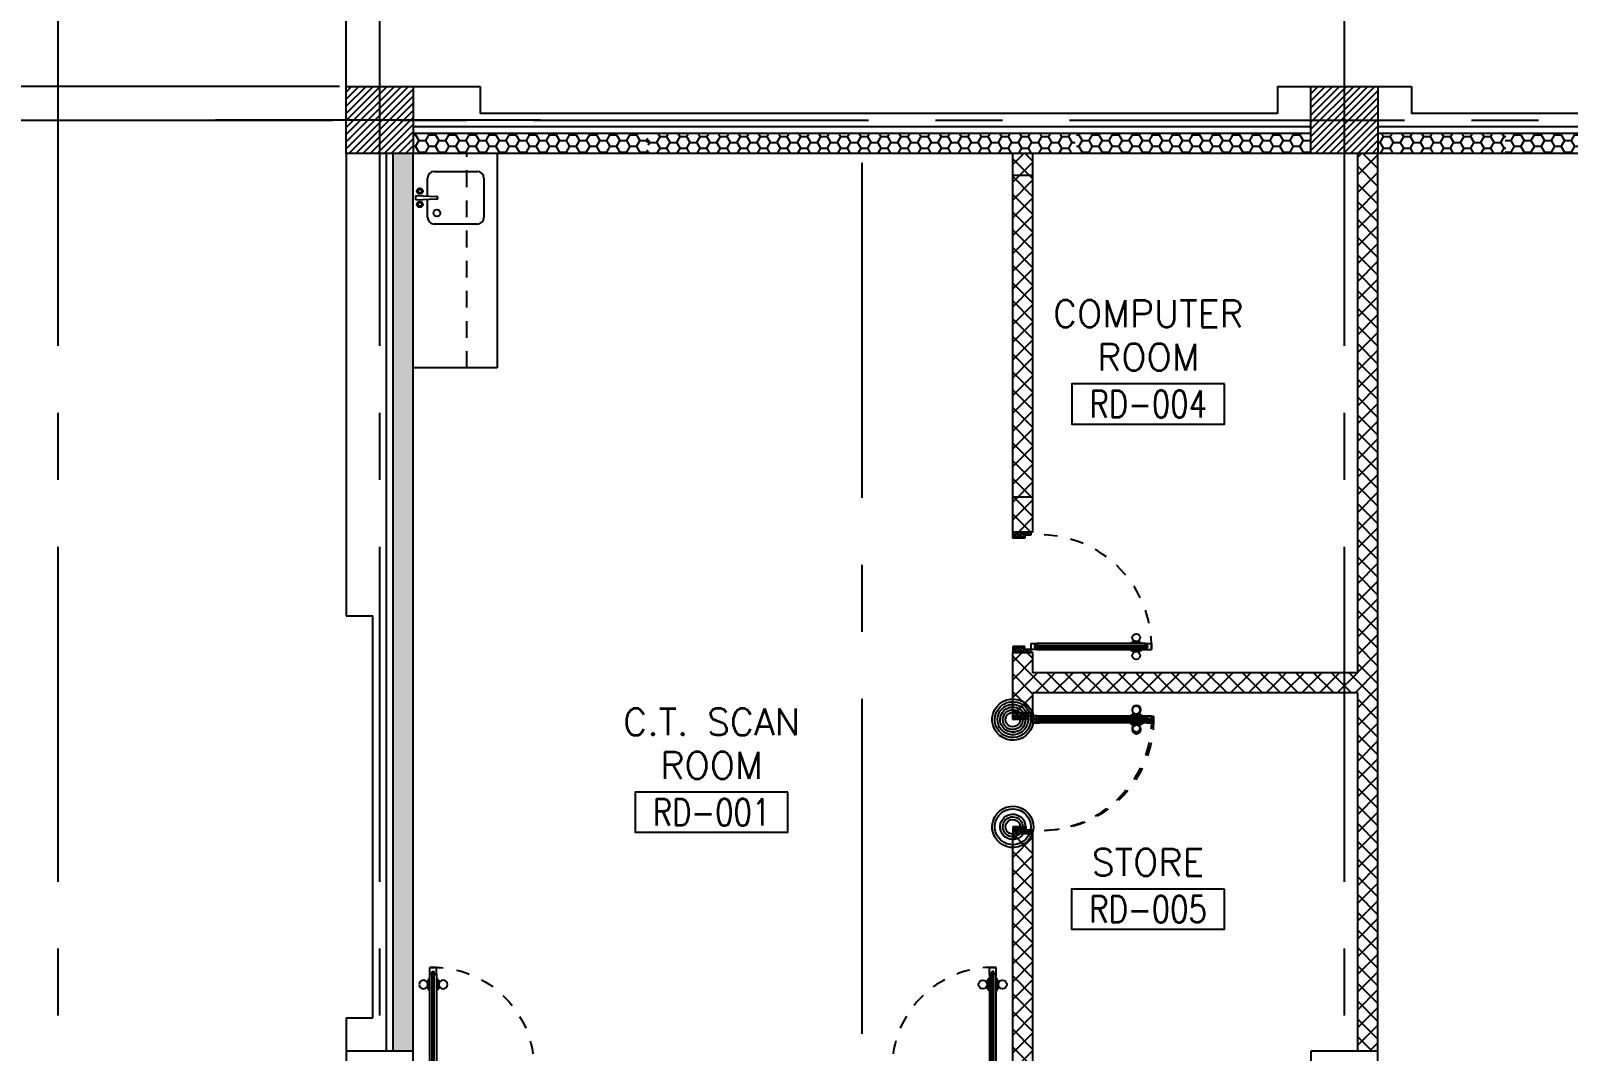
# Model space of a CAD drawing. Extents: x 417819.9 to 417911.9, y 43448 to 43539.2.
# Drawn here: x 417828.85 to 417840.33, y 43518.74 to 43526.36 of the extents above; entities that cross this region are included whole.
import ezdxf
from ezdxf.enums import TextEntityAlignment as Align

# ---------------------------------------------------------------- set-up
doc = ezdxf.new("R2010")
doc.units = 0
doc.header["$MEASUREMENT"] = 0
doc.header["$PDMODE"] = 3
doc.header["$PDSIZE"] = 0.1
for name, pattern in [('CENTERX2', [4, 2.5, -0.5, 0.5, -0.5]), ('HIDDEN', [0.375, 0.25, -0.125]), ('HIDDEN2', [0.1875, 0.125, -0.0625])]:
    doc.linetypes.add(name, pattern=pattern)
doc.layers.get('0').update_dxf_attribs({"linetype": 'CONTINUOUS'})
doc.layers.get('DEFPOINTS').update_dxf_attribs({"linetype": 'CONTINUOUS'})
for name, color, linetype in [('A-JEERI', 3, 'CONTINUOUS'), ('AX-DIM', 4, 'CONTINUOUS'), ('AXES', 11, 'CENTERX2'), ('COL', 2, 'CONTINUOUS'), ('DOOR', 4, 'CONTINUOUS'), ('HAT', 8, 'CONTINUOUS'), ('INSUL', 7, 'CONTINUOUS'), ('Locker', 7, 'CONTINUOUS'), ('ME-FIX', 3, 'CONTINUOUS'), ('RM-BOX', 2, 'CONTINUOUS'), ('RM-NAME', 2, 'CONTINUOUS'), ('RM-NO', 2, 'CONTINUOUS'), ('WALL', 2, 'CONTINUOUS'), ('WallType', 11, 'CONTINUOUS'), ('WallType2', 3, 'CONTINUOUS'), ('WIN', 7, 'CONTINUOUS')]:
    doc.layers.add(name, color=color, linetype=linetype)
doc.styles.add('ROMANS', font='ROMANS.shx', dxfattribs={"width": 0.6})
doc.dimstyles.new('STANDARD in', dxfattribs={"dimtxt": 0.2, "dimasz": 0.1, "dimexe": 0.07, "dimexo": 0.05, "dimgap": 0.1, "dimtad": 1, "dimdec": 0, "dimlfac": 1000, "dimzin": 0, "dimdsep": 46, "dimtxsty": 'ROMANS', "dimblk": 'ARCHTICK', "dimcen": 0.05, "dimdle": 0.05, "dimclrd": 4, "dimclre": 4, "dimclrt": 2, "dimadec": 0, "dimazin": 0, "dimtfac": 1, "dimtdec": 0, "dimtmove": 2, "dimatfit": 3, "dimfxl": 0, "dimtolj": 1, "dimtzin": 0, "dimarcsym": 0})
pattern_1 = [(45, (0, 0), (-0.066291260736, 0.066291260736), []), (135, (0, 0), (-0.066291260736, -0.066291260736), [])]
pattern_2 = [(0, (0, 86992.568644), (0.075, -0.04330127), [0.05, -0.1]), (240, (0, 86992.568644), (-0.074999999836, -0.043301270284), [0.05, -0.1]), (300, (0, 86992.568644), (1.64e-10, -0.086602540284), [-0.1, 0.05])]
pattern_3 = [(0, (0, 0), (0.075, 0.04330127), [0.05, -0.1]), (120, (0, 0), (-0.074999999836, 0.043301270284), [0.05, -0.1]), (60, (0, 0), (1.64e-10, 0.086602540284), [-0.1, 0.05])]

# ---------------------------------------------------------------- blocks, each defined once
blk = doc.blocks.new('_ARCHTICK')
at = {"color": 0, "linetype": 'ByBlock', "const_width": 0.15}
blk.add_lwpolyline([(-0.5, -0.5), (0.5, 0.5)], dxfattribs=at)
blk = doc.blocks.new('*D477')
at = {"layer": 'AX-DIM', "color": 4, "lineweight": -2}
for p, q in [((417831.157, 43537.937), (417906.573, 43537.937)), ((417831.207, 43525.809), (417831.207, 43538.007)), ((417906.523, 43536.567), (417906.523, 43538.007))]:
    blk.add_line(p, q, dxfattribs=at)
at = {"layer": 'DEFPOINTS', "color": 0}
for p in [(417906.523, 43537.937), (417906.523, 43536.517), (417831.207, 43525.759)]:
    blk.add_point(p, dxfattribs=at)
at = {"layer": 'AX-DIM', "color": 4, "lineweight": -2, "xscale": 0.1, "yscale": 0.1, "zscale": 0.1, "rotation": 180}
blk.add_blockref('_ARCHTICK', (417831.207, 43537.937), dxfattribs=at)
at = {"layer": 'AX-DIM', "color": 4, "lineweight": -2, "xscale": 0.1, "yscale": 0.1, "zscale": 0.1}
blk.add_blockref('_ARCHTICK', (417906.523, 43537.937), dxfattribs=at)
at = {"layer": 'AX-DIM', "color": 2, "insert": (417869.829, 43538.16), "char_height": 0.2, "attachment_point": 5, "style": 'ROMANS'}
blk.add_mtext('\\A1;75316', dxfattribs=at)
blk = doc.blocks.new('*D138')
at = {"layer": 'AX-DIM', "color": 4, "lineweight": -2}
for p, q in [((417821.305, 43466.574), (417821.305, 43525.994)), ((417831.157, 43525.944), (417821.235, 43525.944)), ((417831.157, 43466.624), (417821.235, 43466.624))]:
    blk.add_line(p, q, dxfattribs=at)
at = {"layer": 'DEFPOINTS', "color": 0}
for p in [(417821.305, 43525.944), (417831.207, 43525.944), (417831.207, 43466.624)]:
    blk.add_point(p, dxfattribs=at)
at = {"layer": 'AX-DIM', "color": 4, "lineweight": -2, "xscale": 0.1, "yscale": 0.1, "zscale": 0.1}
for p, rotation in [((417821.305, 43525.944), 90), ((417821.305, 43466.624), 270)]:
    blk.add_blockref('_ARCHTICK', p, dxfattribs=dict(at, rotation=rotation))
at = {"layer": 'AX-DIM', "color": 2, "insert": (417821.105, 43496.284), "char_height": 0.2, "attachment_point": 5, "rotation": 90, "style": 'ROMANS'}
blk.add_mtext('\\A1;59320', dxfattribs=at)
blk = doc.blocks.new('*D499')
at = {"layer": 'AX-DIM', "color": 4, "lineweight": -2}
for p, q in [((417825.932, 43537.937), (417831.257, 43537.937)), ((417825.982, 43522.464), (417825.982, 43538.007)), ((417831.207, 43525.809), (417831.207, 43538.007))]:
    blk.add_line(p, q, dxfattribs=at)
at = {"layer": 'DEFPOINTS', "color": 0}
for p in [(417831.207, 43537.937), (417831.207, 43525.759), (417825.982, 43522.414)]:
    blk.add_point(p, dxfattribs=at)
at = {"layer": 'AX-DIM', "color": 4, "lineweight": -2, "xscale": 0.1, "yscale": 0.1, "zscale": 0.1, "rotation": 180}
blk.add_blockref('_ARCHTICK', (417825.982, 43537.937), dxfattribs=at)
at = {"layer": 'AX-DIM', "color": 4, "lineweight": -2, "xscale": 0.1, "yscale": 0.1, "zscale": 0.1}
blk.add_blockref('_ARCHTICK', (417831.207, 43537.937), dxfattribs=at)
at = {"layer": 'AX-DIM', "color": 2, "insert": (417828.594, 43538.137), "char_height": 0.2, "attachment_point": 5, "style": 'ROMANS'}
blk.add_mtext('\\A1;5225', dxfattribs=at)
blk = doc.blocks.new('A$C09EF76E8')
at = {"layer": 'DOOR', "color": 0, "linetype": 'ByBlock'}
for p, q in [((777, 950), (727, 950)), ((727, 950), (777, 950)), ((727, 900), (727, 950)), ((760, 920), (744, 920)), ((744, 900), (744, 920)), ((760, 900), (760, 920)), ((777, 900), (777, 950)), ((719, 855), (710, 855)), ((710, 855), (710, 790)), ((727, 868), (719, 868)), ((719, 778), (719, 868)), ((719, 855), (719, 790)), ((744, 900), (727, 900)), ((777, 900), (760, 900)), ((777, 868), (784, 868)), ((784, 778), (784, 868)), ((784, 855), (793, 855)), ((784, 855), (784, 790)), ((793, 855), (793, 790)), ((719, 790), (710, 790)), ((727, 778), (719, 778)), ((777, 778), (784, 778)), ((784, 790), (793, 790)), ((2, 0), (2, 150)), ((2, 150), (27, 150)), ((2, 150), (2, 0)), ((27, 150), (27, 100)), ((727, 150), (727, 200)), ((727, 200), (744, 200)), ((727, 150), (777, 150)), ((744, 200), (744, 180)), ((744, 180), (760, 180)), ((760, 180), (760, 200)), ((760, 200), (777, 200)), ((777, 200), (777, 150)), ((777, 150), (777, 100)), ((802, 150), (777, 150)), ((802, 150), (802, 0)), ((27, 100), (52, 100)), ((52, 100), (52, 0)), ((777, 100), (752, 100)), ((752, 100), (752, 0)), ((52, 0), (2, 0)), ((752, 0), (802, 0))]:
    blk.add_line(p, q, dxfattribs=at)
at = {"layer": 'DOOR', "linetype": 'ByBlock'}
for p, q in [((727, 900), (727, 200)), ((744, 200), (744, 900)), ((760, 200), (760, 900)), ((777, 200), (777, 900)), ((802, 0), (802, 150))]:
    blk.add_line(p, q, dxfattribs=at)
at = {"layer": 'DOOR', "color": 9, "linetype": 'ByBlock'}
for p, q in [((52, 0), (2, 114)), ((52, 0), (2, 40)), ((52, 0), (38, 100)), ((752, 0), (802, 114)), ((752, 0), (765, 100)), ((752, 0), (802, 40))]:
    blk.add_line(p, q, dxfattribs=at)
at = {"layer": 'DOOR', "color": 0, "linetype": 'ByBlock'}
for centre in [(678, 823), (825, 823)]:
    blk.add_circle(centre, 32.4, dxfattribs=at)
at = {"layer": 'DOOR', "linetype": 'HIDDEN', "ltscale": 0.5}
blk.add_arc((752, 199), 752, 88.0938, 183.7249, dxfattribs=at)
at = {"layer": 'DOOR', "color": 9, "linetype": 'ByBlock'}
for centre, radius, start, end in [((52, 0), 154, 103.7142, 108.8947), ((52, 0), 134, 100.72, 111.8402), ((752, 0), 134, 68.1598, 79.28), ((752, 0), 154, 71.1053, 76.2858), ((52, 0), 94.4, 90, 121.9818), ((52, 0), 74.4, 90, 132.2236), ((52, 0), 54.4, 90, 156.7926), ((52, 0), 34.4, 90, 180), ((52, 0), 14.4, 90, 180), ((752, 0), 94.4, 58.0182, 90), ((752, 0), 74.4, 47.7764, 90), ((752, 0), 54.4, 23.2074, 90), ((752, 0), 34.4, 0, 90), ((752, 0), 14.4, 0, 90), ((752, 0), 114, 64.0838, 77.3774)]:
    blk.add_arc(centre, radius, start, end, dxfattribs=at)
blk = doc.blocks.new('COL50')
at = {"layer": 'COL'}
blk.add_lwpolyline([(-250, 250), (-250, -250), (250, -250), (250, 250)], close=True, dxfattribs=at)
blk = doc.blocks.new('*X110')
at = {"color": 0}
for p, q in [((24139, 69535), (24605, 70001)), ((24139, 69589), (24552, 70001)), ((24139, 69642), (24499, 70001)), ((24139, 69695), (24446, 70001)), ((24139, 69748), (24393, 70001)), ((24139, 69801), (24340, 70001)), ((24139, 69854), (24287, 70001)), ((24139, 69907), (24234, 70001)), ((24139, 69960), (24180, 70001)), ((24158, 69501), (24639, 69982)), ((24211, 69501), (24639, 69929)), ((24264, 69501), (24639, 69876)), ((24317, 69501), (24639, 69823)), ((24370, 69501), (24639, 69770)), ((24423, 69501), (24639, 69717)), ((24476, 69501), (24639, 69664)), ((24529, 69501), (24639, 69611)), ((24582, 69501), (24639, 69558)), ((24635, 69501), (24639, 69505))]:
    blk.add_line(p, q, dxfattribs=at)
blk = doc.blocks.new('A$C24ED45A6')
at = {"layer": 'DOOR', "color": 0, "linetype": 'ByBlock'}
for p, q in [((925, 1100), (925, 1150)), ((925, 1150), (975, 1150)), ((975, 1150), (925, 1150)), ((975, 1100), (975, 1150)), ((909, 1055), (909, 990)), ((918, 1055), (909, 1055)), ((918, 978), (918, 1068)), ((925, 1068), (918, 1068)), ((918, 1055), (918, 990)), ((942, 1100), (925, 1100)), ((942, 1100), (942, 1120)), ((958, 1120), (942, 1120)), ((958, 1100), (958, 1120)), ((975, 1100), (958, 1100)), ((975, 1068), (982, 1068)), ((982, 978), (982, 1068)), ((982, 1055), (982, 990)), ((982, 1055), (991, 1055)), ((991, 1055), (991, 990)), ((918, 990), (909, 990)), ((925, 978), (918, 978)), ((975, 978), (982, 978)), ((982, 990), (991, 990)), ((0, 0), (0, 150)), ((0, 150), (25, 150)), ((25, 150), (25, 100)), ((925, 150), (925, 200)), ((925, 200), (942, 200)), ((925, 150), (975, 150)), ((942, 200), (942, 180)), ((942, 180), (958, 180)), ((958, 180), (958, 200)), ((958, 200), (975, 200)), ((975, 200), (975, 150)), ((1000, 150), (975, 150)), ((975, 150), (975, 100)), ((1000, 150), (1000, 0)), ((50, 0), (0, 0)), ((25, 100), (50, 100)), ((50, 100), (50, 0)), ((975, 100), (950, 100)), ((950, 100), (950, 0)), ((950, 0), (1000, 0))]:
    blk.add_line(p, q, dxfattribs=at)
at = {"layer": 'DOOR', "linetype": 'ByBlock'}
for p, q in [((925, 1100), (925, 200)), ((942, 200), (942, 1100)), ((958, 200), (958, 1100)), ((975, 200), (975, 1100))]:
    blk.add_line(p, q, dxfattribs=at)
at = {"layer": 'DOOR', "color": 9, "linetype": 'ByBlock'}
for p, q in [((50, 0), (0, 114)), ((50, 0), (0, 40)), ((50, 0), (37, 100)), ((950, 0), (1000, 114)), ((950, 0), (963, 100)), ((950, 0), (1000, 40))]:
    blk.add_line(p, q, dxfattribs=at)
at = {"layer": 'DOOR', "color": 0, "linetype": 'ByBlock'}
for centre in [(876, 1023), (1024, 1023)]:
    blk.add_circle(centre, 32.4, dxfattribs=at)
at = {"layer": 'DOOR', "linetype": 'HIDDEN', "ltscale": 0.5}
blk.add_arc((950, 222), 928, 88.456, 184.4816, dxfattribs=at)
at = {"layer": 'DOOR', "color": 9, "linetype": 'ByBlock'}
for centre, radius, start, end in [((50, 0), 154, 103.7142, 108.8947), ((50, 0), 134, 100.72, 111.8402), ((950, 0), 134, 68.1598, 79.28), ((950, 0), 154, 71.1053, 76.2858), ((50, 0), 114, 102.6226, 115.9162), ((50, 0), 94.4, 90, 121.9818), ((50, 0), 74.4, 90, 132.2236), ((50, 0), 54.4, 90, 156.7926), ((50, 0), 34.4, 90, 180), ((50, 0), 14.4, 90, 180), ((950, 0), 94.4, 58.0182, 90), ((950, 0), 74.4, 47.7764, 90), ((950, 0), 54.4, 23.2074, 90), ((950, 0), 34.4, 0, 90), ((950, 0), 14.4, 0, 90), ((950, 0), 114, 64.0838, 77.3774)]:
    blk.add_arc(centre, radius, start, end, dxfattribs=at)
at = {"layer": 'WALL'}
blk.add_line((1000, 0), (1000, 150), dxfattribs=at)
blk = doc.blocks.new('RM1')
at = {"layer": 'RM-BOX'}
blk.add_lwpolyline([(570, -200), (-570, -200), (-570, -500), (570, -500)], close=True, dxfattribs=at)
at = {"layer": 'RM-NAME', "style": 'ROMANS'}
for tag, p in [('ROOMNAME1', (0, 324)), ('ROOMNAME2', (0, 0))]:
    blk.add_attdef(tag, text='', height=200, dxfattribs=at).set_placement(p, align=Align.MIDDLE)
at = {"layer": 'RM-NO', "style": 'ROMANS', "width": 0.8}
blk.add_attdef('ROOMNO', text='', height=200, dxfattribs=at).set_placement((0, -350), align=Align.MIDDLE)
blk = doc.blocks.new('*X111')
at = {"color": 0}
for p, q in [((31339, 69523), (31817, 70001)), ((31339, 69576), (31764, 70001)), ((31339, 69629), (31711, 70001)), ((31339, 69682), (31658, 70001)), ((31339, 69735), (31605, 70001)), ((31339, 69788), (31552, 70001)), ((31339, 69841), (31499, 70001)), ((31339, 69894), (31446, 70001)), ((31339, 69947), (31393, 70001)), ((31370, 69501), (31839, 69970)), ((31423, 69501), (31839, 69917)), ((31476, 69501), (31839, 69864)), ((31529, 69501), (31839, 69811)), ((31582, 69501), (31839, 69758)), ((31635, 69501), (31839, 69705)), ((31688, 69501), (31839, 69652)), ((31741, 69501), (31839, 69599)), ((31795, 69501), (31839, 69546))]:
    blk.add_line(p, q, dxfattribs=at)
blk = doc.blocks.new('DOOR90')
at = {"layer": 'DOOR', "color": 7, "linetype": 'ByBlock'}
for p, q in [((-150, 0), (0, 0)), ((-150, 0), (-150, -25)), ((0, -50), (-114, 0)), ((0, -50), (-40, 0)), ((0, -50), (0, 0)), ((-1000, -25), (-1050, -25)), ((-1050, -75), (-1050, -25)), ((-1050, -25), (-1050, -75)), ((-1000, -75), (-1050, -75)), ((-1000, -42), (-1020, -42)), ((-1020, -42), (-1020, -58)), ((-1000, -58), (-1020, -58)), ((-1000, -25), (-1000, -42)), ((-1000, -58), (-1000, -75)), ((-878, -18), (-968, -18)), ((-968, -25), (-968, -18)), ((-968, -75), (-968, -82)), ((-878, -82), (-968, -82)), ((-955, -9), (-890, -9)), ((-955, -18), (-955, -9)), ((-955, -18), (-890, -18)), ((-955, -82), (-890, -82)), ((-955, -82), (-955, -91)), ((-955, -91), (-890, -91)), ((-890, -18), (-890, -9)), ((-890, -82), (-890, -91)), ((-878, -25), (-878, -18)), ((-878, -75), (-878, -82)), ((-200, -25), (-150, -25)), ((-200, -42), (-200, -25)), ((-180, -42), (-200, -42)), ((-200, -58), (-180, -58)), ((-200, -75), (-200, -58)), ((-150, -75), (-200, -75)), ((-180, -58), (-180, -42)), ((-150, -25), (-100, -25)), ((-150, -75), (-150, -25)), ((-100, -25), (-100, -50)), ((0, -50), (-100, -37)), ((-100, -50), (0, -50)), ((-150, -875), (-100, -875)), ((-150, -900), (-150, -875)), ((-150, -900), (0, -900)), ((0, -900), (-150, -900)), ((0, -850), (-114, -900)), ((-100, -875), (-100, -850)), ((0, -850), (-100, -863)), ((-100, -850), (0, -850)), ((0, -850), (-40, -900)), ((0, -850), (0, -900))]:
    blk.add_line(p, q, dxfattribs=at)
at = {"layer": 'DOOR', "linetype": 'ByBlock'}
for p, q in [((-200, -25), (-1000, -25)), ((-200, -42), (-1000, -42)), ((-200, -58), (-1000, -58)), ((-1000, -75), (-200, -75))]:
    blk.add_line(p, q, dxfattribs=at)
at = {"layer": 'DOOR', "color": 7, "linetype": 'ByBlock'}
for centre in [(-923, 24), (-923, -124)]:
    blk.add_circle(centre, 32.4, dxfattribs=at)
for centre, radius, start, end in [((0, -50), 154, 161.1053, 166.2858), ((0, -50), 94.4, 148.0182, 180), ((0, -50), 134, 158.1598, 169.28), ((0, -50), 114, 154.0838, 167.3774), ((0, -50), 74.4, 137.7764, 180), ((0, -50), 54.4, 113.2074, 180), ((0, -50), 34.4, 90, 180), ((0, -50), 14.4, 90, 180), ((0, -850), 154, 193.7142, 198.8947), ((0, -850), 134, 190.72, 201.8402), ((0, -850), 94.4, 180, 211.9818), ((0, -850), 74.4, 180, 222.2236), ((0, -850), 54.4, 180, 246.7926), ((0, -850), 34.4, 180, 270), ((0, -850), 14.4, 180, 270)]:
    blk.add_arc(centre, radius, start, end, dxfattribs=at)
at = {"layer": 'DOOR', "linetype": 'HIDDEN', "ltscale": 0.5}
blk.add_arc((-222, -50), 828, 178.2701, 275.003, dxfattribs=at)
blk = doc.blocks.new('A$C347D0806')
at = {"layer": 'ME-FIX'}
for p, q in [((0.627, 1.6), (0.627, 0)), ((0.107, 1.28), (0.107, 1.417)), ((0.157, 1.467), (0.478, 1.467)), ((0.528, 1.417), (0.528, 1.124)), ((0.019, 1.254), (0.019, 1.287)), ((0.019, 1.287), (0.174, 1.28)), ((0.019, 1.254), (0.174, 1.261)), ((0.107, 1.124), (0.107, 1.261)), ((0.478, 1.074), (0.157, 1.074)), ((0.627, 0), (0, 0))]:
    blk.add_line(p, q, dxfattribs=at)
for centre, radius in [((0.05, 1.32), 0.0217), ((0.05, 1.32), 0.014), ((0.05, 1.221), 0.0217), ((0.05, 1.221), 0.014), ((0.177, 1.156), 0.0255)]:
    blk.add_circle(centre, radius, dxfattribs=at)
for centre, radius, start, end in [((0.157, 1.417), 0.0499, 90, 180), ((0.478, 1.417), 0.0499, 0, 90), ((0.174, 1.27), 0.00997, 270, 90), ((0.157, 1.124), 0.0499, 180, 270), ((0.478, 1.124), 0.0499, 270, 0)]:
    blk.add_arc(centre, radius, start, end, dxfattribs=at)

msp = doc.modelspace()

# ---------------------------------------------------------------- hatches: boundary and pattern name
at = {"layer": 'WallType'}
h = msp.add_hatch(dxfattribs=at)
h.set_pattern_fill('ANSI37', color=256, scale=0.75, style=0)
h.set_pattern_definition(pattern_1)
h.paths.add_polyline_path([(417838.9066, 43525.4443), (417838.7566, 43525.4443), (417838.7566, 43522.1693), (417838.7566, 43521.5693), (417836.3316, 43521.5693), (417836.3316, 43521.7193), (417836.1816, 43521.7193), (417836.1816, 43521.2693), (417836.3166, 43521.2693), (417836.3316, 43521.2693), (417836.3316, 43521.4193), (417838.7566, 43521.4193), (417838.7566, 43518.7443), (417838.9066, 43518.7443)])
h = msp.add_hatch(dxfattribs=at)
h.set_pattern_fill('ANSI37', color=256, scale=0.75, style=0)
h.set_pattern_definition(pattern_1)
h.paths.add_polyline_path([(417836.3316, 43525.4443), (417836.1816, 43525.4443), (417836.1816, 43525.2818), (417836.3316, 43525.2818)])
h = msp.add_hatch(dxfattribs=at)
h.set_pattern_fill('ANSI37', color=256, scale=0.75, style=0)
h.set_pattern_definition(pattern_1)
h.paths.add_polyline_path([(417836.3316, 43525.2818), (417836.1816, 43525.2818), (417836.1816, 43522.8818), (417836.3316, 43522.8818)])
h = msp.add_hatch(dxfattribs=at)
h.set_pattern_fill('ANSI37', color=256, scale=0.75, style=0)
h.set_pattern_definition(pattern_1)
h.paths.add_polyline_path([(417836.3316, 43522.8818), (417836.1816, 43522.8818), (417836.1816, 43522.6193), (417836.3316, 43522.6193)])
h = msp.add_hatch(dxfattribs=at)
h.set_pattern_fill('ANSI37', color=256, scale=0.75, style=0)
h.set_pattern_definition(pattern_1)
h.paths.add_polyline_path([(417836.3316, 43520.3693), (417836.1816, 43520.3693), (417836.1816, 43518.5693), (417836.0816, 43518.5693), (417836.0816, 43518.4193), (417837.3816, 43518.4193), (417837.3816, 43518.5693), (417836.3316, 43518.5693)])
at = {"layer": 'WallType2'}
h = msp.add_hatch(dxfattribs=at)
h.set_pattern_fill('HONEY', color=256, scale=0.4, style=0)
h.set_pattern_definition(pattern_2)
h.paths.add_polyline_path([(417832.6566, 43525.4443), (417831.7066, 43525.4443), (417831.7066, 43525.5943), (417832.6566, 43525.5943)])
h = msp.add_hatch(dxfattribs=at)
h.set_pattern_fill('HONEY', color=256, scale=0.4, style=0)
h.set_pattern_definition(pattern_2)
h.paths.add_polyline_path([(417833.4566, 43525.4443), (417832.6566, 43525.4443), (417832.6566, 43525.5943), (417833.4566, 43525.5943)])
h = msp.add_hatch(dxfattribs=at)
h.set_pattern_fill('HONEY', color=256, scale=0.4, style=0)
h.set_pattern_definition(pattern_3)
h.paths.add_polyline_path([(417834.0948, 43525.5943), (417833.462, 43525.5943), (417833.462, 43525.4443), (417834.0948, 43525.4443)])
h.paths.add_polyline_path([(417836.6471, 43525.5943), (417834.0948, 43525.5943), (417834.0948, 43525.4443), (417836.1816, 43525.4443), (417836.6471, 43525.4443)])
h = msp.add_hatch(dxfattribs=at)
h.set_pattern_fill('HONEY', color=256, scale=0.4, style=0)
h.set_pattern_definition(pattern_2)
h.paths.add_polyline_path([(417837.4566, 43525.4443), (417836.6566, 43525.4443), (417836.6566, 43525.5943), (417837.4566, 43525.5943)])
h = msp.add_hatch(dxfattribs=at)
h.set_pattern_fill('HONEY', color=256, scale=0.4, style=0)
h.set_pattern_definition(pattern_2)
h.paths.add_polyline_path([(417838.4066, 43525.4443), (417837.4566, 43525.4443), (417837.4566, 43525.5943), (417838.4066, 43525.5943)])
h = msp.add_hatch(dxfattribs=at)
h.set_pattern_fill('HONEY', color=256, scale=0.4, style=0)
h.set_pattern_definition(pattern_3)
h.paths.add_polyline_path([(417839.8598, 43525.5943), (417838.9066, 43525.5943), (417838.9066, 43525.4443), (417839.8598, 43525.4443)])
h = msp.add_hatch(dxfattribs=at)
h.set_pattern_fill('HONEY', color=256, scale=0.4, style=0)
h.set_pattern_definition(pattern_2)
h.paths.add_polyline_path([(417840.6566, 43525.4443), (417839.8566, 43525.4443), (417839.8566, 43525.5943), (417840.6566, 43525.5943)])
h = msp.add_hatch(dxfattribs=at)
h.set_pattern_fill('HONEY', color=256, scale=0.4, style=0)
h.set_pattern_definition(pattern_3)
h.paths.add_polyline_path([(417831.7066, 43525.4443), (417831.5566, 43525.4443), (417831.5566, 43518.7443), (417831.7066, 43518.7443)])

# ---------------------------------------------------------------- linework, layer by layer
at = {"layer": 'AXES'}
for p, q in [((417829.0566, 43460.01), (417829.0566, 43538.4875)), ((417831.4566, 43460.01), (417831.4566, 43538.4875)), ((417838.6566, 43460.01), (417838.6566, 43538.4875)), ((417820.6052, 43525.6943), (417889.6966, 43525.6943)), ((417832.6566, 43525.6943), (417830.2302, 43525.6943)), ((417835.0566, 43466.8743), (417835.0566, 43525.6943))]:
    msp.add_line(p, q, dxfattribs=at)
at = {"layer": 'COL'}
for points in [[(417831.2066, 43525.4443), (417831.2066, 43525.9443), (417831.7066, 43525.9443), (417831.7066, 43525.4443)], [(417838.4066, 43525.4443), (417838.4066, 43525.9443), (417838.9066, 43525.9443), (417838.9066, 43525.4443)]]:
    msp.add_lwpolyline(points, close=True, dxfattribs=at)
at = {"layer": 'INSUL'}
for p, q in [((417838.4066, 43525.6443), (417831.7066, 43525.6443)), ((417845.6066, 43525.6443), (417838.9066, 43525.6443)), ((417838.4066, 43525.5943), (417831.7066, 43525.5943)), ((417845.6066, 43525.5943), (417838.9066, 43525.5943)), ((417831.5066, 43518.7443), (417831.5066, 43525.4443)), ((417831.5566, 43518.7443), (417831.5566, 43525.4443))]:
    msp.add_line(p, q, dxfattribs=at)
at = {"layer": 'ME-FIX', "linetype": 'HIDDEN2'}
msp.add_line((417832.1066, 43523.8441), (417832.1066, 43525.4443), dxfattribs=at)
at = {"layer": 'WALL'}
for p, q in [((417831.7066, 43525.9443), (417832.2066, 43525.9443)), ((417832.2066, 43525.9443), (417832.2066, 43525.7443)), ((417838.156, 43525.9443), (417838.156, 43525.7443)), ((417838.156, 43525.9443), (417839.1566, 43525.9443)), ((417839.1566, 43525.9443), (417839.1566, 43525.7443)), ((417838.156, 43525.7443), (417832.2066, 43525.7443)), ((417845.3566, 43525.7443), (417839.1566, 43525.7443)), ((417831.2066, 43525.4443), (417831.2066, 43521.9943)), ((417836.1816, 43525.4443), (417831.7066, 43525.4443)), ((417831.7066, 43518.7443), (417831.7066, 43525.4443)), ((417838.4066, 43525.4443), (417836.1816, 43525.4443)), ((417836.1816, 43525.2818), (417836.1816, 43525.4443)), ((417836.3316, 43525.2818), (417836.3316, 43525.4443)), ((417838.7566, 43521.5693), (417838.7566, 43525.4443)), ((417838.7566, 43522.1693), (417838.7566, 43525.4443)), ((417843.3816, 43525.4443), (417838.9066, 43525.4443)), ((417838.9066, 43518.7443), (417838.9066, 43525.4443)), ((417838.9066, 43522.1693), (417838.9066, 43525.4443)), ((417836.1816, 43525.2818), (417836.3316, 43525.2818)), ((417836.1816, 43522.8818), (417836.3316, 43522.8818)), ((417836.1816, 43522.6193), (417836.1816, 43522.8818)), ((417836.3316, 43522.6193), (417836.3316, 43522.8818)), ((417836.3316, 43522.6193), (417836.1816, 43522.6193)), ((417831.2066, 43521.9943), (417831.4066, 43521.9943)), ((417831.4066, 43518.9943), (417831.4066, 43521.9943)), ((417836.3316, 43521.7193), (417836.1816, 43521.7193)), ((417836.1816, 43521.2693), (417836.1816, 43521.7193)), ((417836.3316, 43521.5693), (417836.3316, 43521.7193)), ((417838.7566, 43521.5693), (417836.3316, 43521.5693)), ((417838.7566, 43521.4193), (417836.3316, 43521.4193)), ((417836.3316, 43521.2693), (417836.3316, 43521.4193)), ((417838.7566, 43518.7443), (417838.7566, 43521.4193)), ((417836.3316, 43521.2693), (417836.1816, 43521.2693)), ((417836.1816, 43518.5693), (417836.1816, 43520.3693)), ((417836.3316, 43520.3693), (417836.1816, 43520.3693)), ((417836.3316, 43518.5693), (417836.3316, 43520.3693)), ((417831.2066, 43518.9943), (417831.4066, 43518.9943)), ((417831.2066, 43518.9943), (417831.2066, 43517.9943))]:
    msp.add_line(p, q, dxfattribs=at)
at = {"layer": 'WIN'}
for p, q in [((417836.1816, 43522.8818), (417836.1816, 43525.2818)), ((417836.3316, 43522.8818), (417836.3316, 43525.2818))]:
    msp.add_line(p, q, dxfattribs=at)

# ---------------------------------------------------------------- block references
at = {"layer": 'A-JEERI', "xscale": -0.001000000047497451, "yscale": 0.0009999999892897904, "zscale": 0.001}
msp.add_blockref('DOOR90', (417836.1816, 43521.2693), dxfattribs=at)
at = {"layer": 'COL', "xscale": 0.001000000047497451, "yscale": 0.0009999999892897904, "zscale": 0.001}
for p in [(417831.4566, 43518.4943), (417838.6566, 43518.4943)]:
    msp.add_blockref('COL50', p, dxfattribs=at)
at = {"layer": 'DOOR', "color": 0, "yscale": 0.000899999518878758, "zscale": 0.0008999995254723837, "rotation": 270}
for p, xscale in [((417836.1816, 43522.6193), 0.000899999518878758), ((417836.1816, 43520.3693), -0.000899999518878758)]:
    msp.add_blockref('A$C24ED45A6', p, dxfattribs=dict(at, xscale=xscale))
at = {"layer": 'DOOR', "color": 0, "yscale": 0.0009999999892897904, "zscale": 0.001}
for p, xscale in [((417832.6082, 43518.4193), -0.001000000047497451), ((417835.28, 43518.4193), 0.001000000047497451)]:
    msp.add_blockref('A$C09EF76E8', p, dxfattribs=dict(at, xscale=xscale))
at = {"layer": 'HAT', "xscale": 0.001000000047497451, "yscale": 0.0009999999892897904, "zscale": 0.001}
for name in ['*X110', '*X111']:
    msp.add_blockref(name, (417807.0674, 43455.9433), dxfattribs=at)
for p, values in [((417837.1922, 43523.925), {'ROOMNO': 'RD-004', 'ROOMNAME2': 'ROOM', 'ROOMNAME1': 'COMPUTER'}), ((417833.9329, 43520.8783), {'ROOMNO': 'RD-001', 'ROOMNAME2': 'ROOM', 'ROOMNAME1': 'C.T. SCAN'}), ((417837.1905, 43520.1546), {'ROOMNO': 'RD-005', 'ROOMNAME2': 'STORE'})]:
    msp.add_blockref('RM1', p, dxfattribs=at).add_auto_attribs(values)
at = {"layer": 'Locker'}
msp.add_blockref('A$C347D0806', (417831.7066, 43523.8441), dxfattribs=at)

# ---------------------------------------------------------------- dimensions: what is measured, and where the dimension line sits
at = {"layer": 'AX-DIM'}
dim = msp.add_linear_dim(base=(417831.2066, 43537.9373), p1=(417825.9816, 43522.4141), p2=(417831.2066, 43525.7589), dimstyle='STANDARD in', dxfattribs=at)
dim.commit()
dim.dimension.update_dxf_attribs({"geometry": '*D499', "text_midpoint": (417828.5941, 43538.1373)})
dim = msp.add_linear_dim(base=(417906.5226, 43537.9373), p1=(417831.2066, 43525.7589), p2=(417906.5226, 43536.5173), dimstyle='STANDARD in', dxfattribs=at)
dim.commit()
dim.dimension.update_dxf_attribs({"geometry": '*D477', "text_midpoint": (417869.829, 43538.1603), "dimtype": 160})
dim = msp.add_linear_dim(base=(417821.3052, 43525.9443), p1=(417831.2066, 43466.6243), p2=(417831.2066, 43525.9443), angle=90, dimstyle='STANDARD in', dxfattribs=at)
dim.commit()
dim.dimension.update_dxf_attribs({"geometry": '*D138', "text_midpoint": (417821.1052, 43496.2843)})

doc.saveas('drawing.dxf')
